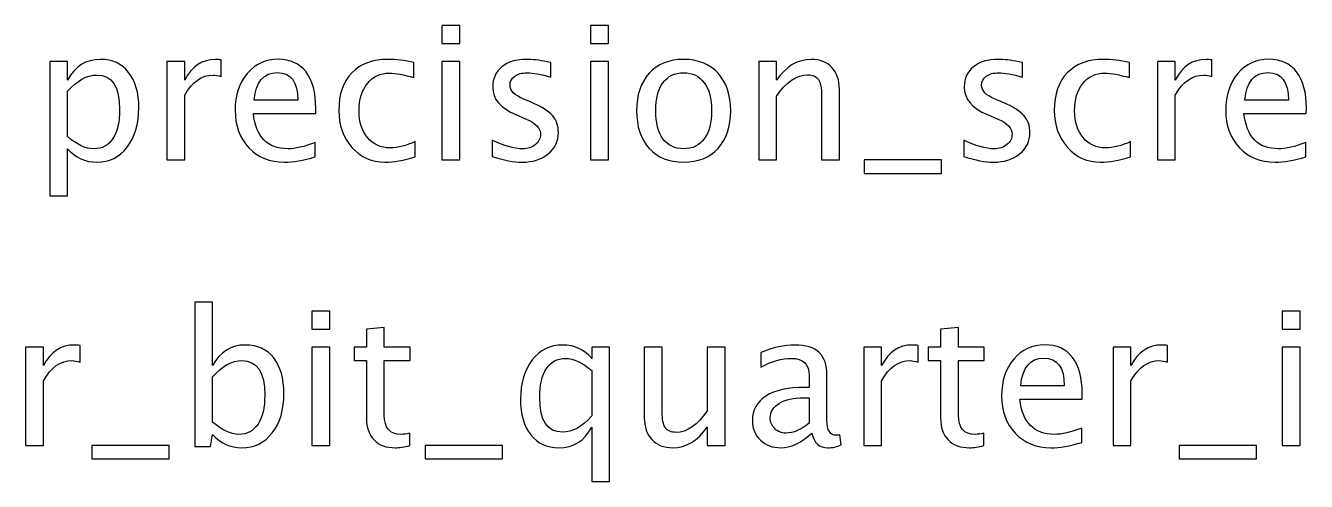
# Model space of a CAD drawing. Header units: centimetres. Extents: x -28.3 to 24.4, y -22.4 to 29.
# Drawn here: x -3.67 to 10.9, y 23.71 to 28.9 of the extents above; entities that cross this region are included whole.
import ezdxf

# ---------------------------------------------------------------- set-up
doc = ezdxf.new("R2010")
doc.units = ezdxf.units.CM
doc.header["$MEASUREMENT"] = 0
doc.layers.add('Layer 1', color=7, linetype='Continuous')

msp = doc.modelspace()

# ---------------------------------------------------------------- linework, layer by layer
at = {"layer": 'Layer 1'}
for points, knots in [([(1.06418, 28.69359), (1.06418, 28.69359), (1.06418, 28.89679), (1.06418, 28.89679), (1.06418, 28.89679), (1.06418, 28.89679), (1.26738, 28.89679), (1.26738, 28.89679), (1.26738, 28.89679), (1.26738, 28.89679), (1.26738, 28.69359), (1.26738, 28.69359), (1.26738, 28.69359), (1.26738, 28.69359), (1.06418, 28.69359), (1.06418, 28.69359)], [0, 0, 0, 0, 0.2, 0.2, 0.2, 0.2, 0.4, 0.4, 0.4, 0.4, 0.6, 0.6, 0.6, 0.6, 1, 1, 1, 1]), ([(2.75505, 28.69359), (2.75505, 28.69359), (2.75505, 28.89679), (2.75505, 28.89679), (2.75505, 28.89679), (2.75505, 28.89679), (2.95825, 28.89679), (2.95825, 28.89679), (2.95825, 28.89679), (2.95825, 28.89679), (2.95825, 28.69359), (2.95825, 28.69359), (2.95825, 28.69359), (2.95825, 28.69359), (2.75505, 28.69359), (2.75505, 28.69359)], [0, 0, 0, 0, 0.2, 0.2, 0.2, 0.2, 0.4, 0.4, 0.4, 0.4, 0.6, 0.6, 0.6, 0.6, 1, 1, 1, 1]), ([(-3.39741, 26.95792), (-3.39741, 26.95792), (-3.39741, 28.48828), (-3.39741, 28.48828), (-3.39741, 28.48828), (-3.39741, 28.48828), (-3.19421, 28.48828), (-3.19421, 28.48828), (-3.19421, 28.48828), (-3.19421, 28.48828), (-3.19421, 28.27626), (-3.19421, 28.27626), (-3.19421, 28.27626), (-3.11095, 28.43324), (-2.98572, 28.51156), (-2.81885, 28.51156), (-2.81885, 28.51156), (-2.68374, 28.51156), (-2.57755, 28.46252), (-2.49994, 28.3641), (-2.49994, 28.3641), (-2.42233, 28.26567), (-2.38352, 28.13126), (-2.38352, 27.96087), (-2.38352, 27.96087), (-2.38352, 27.77531), (-2.42762, 27.62538), (-2.51546, 27.51178), (-2.51546, 27.51178), (-2.60331, 27.39784), (-2.71902, 27.34104), (-2.86224, 27.34104), (-2.86224, 27.34104), (-2.99524, 27.34104), (-3.10601, 27.39184), (-3.19421, 27.49379), (-3.19421, 27.49379), (-3.19421, 27.49379), (-3.19421, 26.95792), (-3.19421, 26.95792), (-3.19421, 26.95792), (-3.19421, 26.95792), (-3.39741, 26.95792), (-3.39741, 26.95792)], [0, 0, 0, 0, 0.08333333, 0.08333333, 0.08333333, 0.08333333, 0.16666667, 0.16666667, 0.16666667, 0.16666667, 0.25, 0.25, 0.25, 0.25, 0.33333333, 0.33333333, 0.33333333, 0.33333333, 0.41666667, 0.41666667, 0.41666667, 0.41666667, 0.5, 0.5, 0.5, 0.5, 0.58333333, 0.58333333, 0.58333333, 0.58333333, 0.66666667, 0.66666667, 0.66666667, 0.66666667, 0.75, 0.75, 0.75, 0.75, 0.83333333, 0.83333333, 0.83333333, 0.83333333, 1, 1, 1, 1]), ([(-2.06532, 27.36644), (-2.06532, 27.36644), (-2.06532, 28.48828), (-2.06532, 28.48828), (-2.06532, 28.48828), (-2.06532, 28.48828), (-1.86212, 28.48828), (-1.86212, 28.48828), (-1.86212, 28.48828), (-1.86212, 28.48828), (-1.86212, 28.27626), (-1.86212, 28.27626), (-1.86212, 28.27626), (-1.78133, 28.43324), (-1.66421, 28.51156), (-1.5104, 28.51156), (-1.5104, 28.51156), (-1.48959, 28.51156), (-1.46771, 28.50979), (-1.44514, 28.50627), (-1.44514, 28.50627), (-1.44514, 28.50627), (-1.44514, 28.31612), (-1.44514, 28.31612), (-1.44514, 28.31612), (-1.48041, 28.32776), (-1.51146, 28.33376), (-1.53827, 28.33376), (-1.53827, 28.33376), (-1.66739, 28.33376), (-1.77534, 28.25756), (-1.86212, 28.10481), (-1.86212, 28.10481), (-1.86212, 28.10481), (-1.86212, 27.36644), (-1.86212, 27.36644), (-1.86212, 27.36644), (-1.86212, 27.36644), (-2.06532, 27.36644), (-2.06532, 27.36644)], [0, 0, 0, 0, 0.09090909, 0.09090909, 0.09090909, 0.09090909, 0.18181818, 0.18181818, 0.18181818, 0.18181818, 0.27272727, 0.27272727, 0.27272727, 0.27272727, 0.36363636, 0.36363636, 0.36363636, 0.36363636, 0.45454545, 0.45454545, 0.45454545, 0.45454545, 0.54545455, 0.54545455, 0.54545455, 0.54545455, 0.63636364, 0.63636364, 0.63636364, 0.63636364, 0.72727273, 0.72727273, 0.72727273, 0.72727273, 0.81818182, 0.81818182, 0.81818182, 0.81818182, 1, 1, 1, 1]), ([(-0.37587, 27.40242), (-0.51239, 27.3615), (-0.62916, 27.34104), (-0.72653, 27.34104), (-0.72653, 27.34104), (-0.89269, 27.34104), (-1.0278, 27.39607), (-1.13187, 27.50579), (-1.13187, 27.50579), (-1.23594, 27.6155), (-1.28815, 27.75767), (-1.28815, 27.93265), (-1.28815, 27.93265), (-1.28815, 28.10234), (-1.24229, 28.24168), (-1.15021, 28.35069), (-1.15021, 28.35069), (-1.05814, 28.45935), (-0.94031, 28.51368), (-0.79673, 28.51368), (-0.79673, 28.51368), (-0.66091, 28.51368), (-0.55578, 28.46534), (-0.4817, 28.36868), (-0.4817, 28.36868), (-0.40762, 28.27202), (-0.37057, 28.13514), (-0.37057, 27.9577), (-0.37057, 27.9577), (-0.37057, 27.9577), (-0.37163, 27.89561), (-0.37163, 27.89561), (-0.37163, 27.89561), (-0.37163, 27.89561), (-1.08072, 27.89561), (-1.08072, 27.89561), (-1.08072, 27.89561), (-1.05108, 27.6275), (-0.9202, 27.49344), (-0.68843, 27.49344), (-0.68843, 27.49344), (-0.60341, 27.49344), (-0.49934, 27.51743), (-0.37587, 27.56541), (-0.37587, 27.56541), (-0.37587, 27.56541), (-0.37587, 27.40242), (-0.37587, 27.40242)], [0, 0, 0, 0, 0.07692308, 0.07692308, 0.07692308, 0.07692308, 0.15384615, 0.15384615, 0.15384615, 0.15384615, 0.23076923, 0.23076923, 0.23076923, 0.23076923, 0.30769231, 0.30769231, 0.30769231, 0.30769231, 0.38461538, 0.38461538, 0.38461538, 0.38461538, 0.46153846, 0.46153846, 0.46153846, 0.46153846, 0.53846154, 0.53846154, 0.53846154, 0.53846154, 0.61538462, 0.61538462, 0.61538462, 0.61538462, 0.69230769, 0.69230769, 0.69230769, 0.69230769, 0.76923077, 0.76923077, 0.76923077, 0.76923077, 0.84615385, 0.84615385, 0.84615385, 0.84615385, 1, 1, 1, 1]), ([(0.75902, 27.40031), (0.62744, 27.3608), (0.51384, 27.34104), (0.41824, 27.34104), (0.41824, 27.34104), (0.26655, 27.34104), (0.14096, 27.39713), (0.04112, 27.50896), (0.04112, 27.50896), (-0.05872, 27.62115), (-0.10881, 27.76261), (-0.10881, 27.933), (-0.10881, 27.933), (-0.10881, 28.11504), (-0.05942, 28.25721), (0.03936, 28.35881), (0.03936, 28.35881), (0.13814, 28.46076), (0.27607, 28.51156), (0.45317, 28.51156), (0.45317, 28.51156), (0.5403, 28.51156), (0.63837, 28.49956), (0.74632, 28.47558), (0.74632, 28.47558), (0.74632, 28.47558), (0.74632, 28.30412), (0.74632, 28.30412), (0.74632, 28.30412), (0.63167, 28.33799), (0.53819, 28.35492), (0.46622, 28.35492), (0.46622, 28.35492), (0.3618, 28.35492), (0.27819, 28.31577), (0.21575, 28.2378), (0.21575, 28.2378), (0.1533, 28.15984), (0.12191, 28.05577), (0.12191, 27.92595), (0.12191, 27.92595), (0.12191, 27.8), (0.15436, 27.6984), (0.21892, 27.62044), (0.21892, 27.62044), (0.28348, 27.54283), (0.36779, 27.50402), (0.47257, 27.50402), (0.47257, 27.50402), (0.56535, 27.50402), (0.6606, 27.52801), (0.75902, 27.57599), (0.75902, 27.57599), (0.75902, 27.57599), (0.75902, 27.40031), (0.75902, 27.40031)], [0, 0, 0, 0, 0.06666667, 0.06666667, 0.06666667, 0.06666667, 0.13333333, 0.13333333, 0.13333333, 0.13333333, 0.2, 0.2, 0.2, 0.2, 0.26666667, 0.26666667, 0.26666667, 0.26666667, 0.33333333, 0.33333333, 0.33333333, 0.33333333, 0.4, 0.4, 0.4, 0.4, 0.46666667, 0.46666667, 0.46666667, 0.46666667, 0.53333333, 0.53333333, 0.53333333, 0.53333333, 0.6, 0.6, 0.6, 0.6, 0.66666667, 0.66666667, 0.66666667, 0.66666667, 0.73333333, 0.73333333, 0.73333333, 0.73333333, 0.8, 0.8, 0.8, 0.8, 0.86666667, 0.86666667, 0.86666667, 0.86666667, 1, 1, 1, 1]), ([(1.06418, 27.36644), (1.06418, 27.36644), (1.06418, 28.48828), (1.06418, 28.48828), (1.06418, 28.48828), (1.06418, 28.48828), (1.26738, 28.48828), (1.26738, 28.48828), (1.26738, 28.48828), (1.26738, 28.48828), (1.26738, 27.36644), (1.26738, 27.36644), (1.26738, 27.36644), (1.26738, 27.36644), (1.06418, 27.36644), (1.06418, 27.36644)], [0, 0, 0, 0, 0.2, 0.2, 0.2, 0.2, 0.4, 0.4, 0.4, 0.4, 0.6, 0.6, 0.6, 0.6, 1, 1, 1, 1]), ([(1.63568, 27.40666), (1.63568, 27.40666), (1.63568, 27.59292), (1.63568, 27.59292), (1.63568, 27.59292), (1.76868, 27.5266), (1.88404, 27.49344), (1.98246, 27.49344), (1.98246, 27.49344), (2.04103, 27.49344), (2.08971, 27.50932), (2.12816, 27.54107), (2.12816, 27.54107), (2.16661, 27.57246), (2.18602, 27.61197), (2.18602, 27.6596), (2.18602, 27.6596), (2.18602, 27.7291), (2.13204, 27.7866), (2.02409, 27.83211), (2.02409, 27.83211), (2.02409, 27.83211), (1.90521, 27.88255), (1.90521, 27.88255), (1.90521, 27.88255), (1.72988, 27.95523), (1.64203, 28.06035), (1.64203, 28.19688), (1.64203, 28.19688), (1.64203, 28.2946), (1.67661, 28.37151), (1.74575, 28.4276), (1.74575, 28.4276), (1.81489, 28.48369), (1.90979, 28.51156), (2.03009, 28.51156), (2.03009, 28.51156), (2.09253, 28.51156), (2.17014, 28.50309), (2.26222, 28.48581), (2.26222, 28.48581), (2.26222, 28.48581), (2.30455, 28.47769), (2.30455, 28.47769), (2.30455, 28.47769), (2.30455, 28.47769), (2.30455, 28.30836), (2.30455, 28.30836), (2.30455, 28.30836), (2.19131, 28.34222), (2.101, 28.35916), (2.03362, 28.35916), (2.03362, 28.35916), (1.97435, 28.35916), (1.92743, 28.34611), (1.8918, 28.32035), (1.8918, 28.32035), (1.85652, 28.2946), (1.83888, 28.26003), (1.83888, 28.21664), (1.83888, 28.21664), (1.83888, 28.15561), (1.88827, 28.10375), (1.9874, 28.06177), (1.9874, 28.06177), (1.9874, 28.06177), (2.08512, 28.02049), (2.08512, 28.02049), (2.08512, 28.02049), (2.1959, 27.97392), (2.27421, 27.92454), (2.32007, 27.87268), (2.32007, 27.87268), (2.36629, 27.82082), (2.38922, 27.75591), (2.38922, 27.6783), (2.38922, 27.6783), (2.38922, 27.57987), (2.35041, 27.49908), (2.27245, 27.43594), (2.27245, 27.43594), (2.19484, 27.37279), (2.09535, 27.34104), (1.97435, 27.34104), (1.97435, 27.34104), (1.88122, 27.34104), (1.76868, 27.36291), (1.63568, 27.40666)], [0, 0, 0, 0, 0.04347826, 0.04347826, 0.04347826, 0.04347826, 0.08695652, 0.08695652, 0.08695652, 0.08695652, 0.13043478, 0.13043478, 0.13043478, 0.13043478, 0.17391304, 0.17391304, 0.17391304, 0.17391304, 0.2173913, 0.2173913, 0.2173913, 0.2173913, 0.26086957, 0.26086957, 0.26086957, 0.26086957, 0.30434783, 0.30434783, 0.30434783, 0.30434783, 0.34782609, 0.34782609, 0.34782609, 0.34782609, 0.39130435, 0.39130435, 0.39130435, 0.39130435, 0.43478261, 0.43478261, 0.43478261, 0.43478261, 0.47826087, 0.47826087, 0.47826087, 0.47826087, 0.52173913, 0.52173913, 0.52173913, 0.52173913, 0.56521739, 0.56521739, 0.56521739, 0.56521739, 0.60869565, 0.60869565, 0.60869565, 0.60869565, 0.65217391, 0.65217391, 0.65217391, 0.65217391, 0.69565217, 0.69565217, 0.69565217, 0.69565217, 0.73913043, 0.73913043, 0.73913043, 0.73913043, 0.7826087, 0.7826087, 0.7826087, 0.7826087, 0.82608696, 0.82608696, 0.82608696, 0.82608696, 0.86956522, 0.86956522, 0.86956522, 0.86956522, 0.91304348, 0.91304348, 0.91304348, 0.91304348, 1, 1, 1, 1]), ([(2.75505, 27.36644), (2.75505, 27.36644), (2.75505, 28.48828), (2.75505, 28.48828), (2.75505, 28.48828), (2.75505, 28.48828), (2.95825, 28.48828), (2.95825, 28.48828), (2.95825, 28.48828), (2.95825, 28.48828), (2.95825, 27.36644), (2.95825, 27.36644), (2.95825, 27.36644), (2.95825, 27.36644), (2.75505, 27.36644), (2.75505, 27.36644)], [0, 0, 0, 0, 0.2, 0.2, 0.2, 0.2, 0.4, 0.4, 0.4, 0.4, 0.6, 0.6, 0.6, 0.6, 1, 1, 1, 1]), ([(3.81339, 27.34104), (3.64864, 27.34104), (3.51811, 27.3936), (3.42216, 27.49873), (3.42216, 27.49873), (3.32585, 27.60386), (3.27787, 27.74674), (3.27787, 27.927), (3.27787, 27.927), (3.27787, 28.10692), (3.32585, 28.24944), (3.42216, 28.35422), (3.42216, 28.35422), (3.51811, 28.45899), (3.64864, 28.51156), (3.81339, 28.51156), (3.81339, 28.51156), (3.97814, 28.51156), (4.10866, 28.45899), (4.20462, 28.35422), (4.20462, 28.35422), (4.30093, 28.24944), (4.34891, 28.10692), (4.34891, 27.927), (4.34891, 27.927), (4.34891, 27.74674), (4.30093, 27.60386), (4.20462, 27.49873), (4.20462, 27.49873), (4.10866, 27.3936), (3.97814, 27.34104), (3.81339, 27.34104)], [0, 0, 0, 0, 0.11111111, 0.11111111, 0.11111111, 0.11111111, 0.22222222, 0.22222222, 0.22222222, 0.22222222, 0.33333333, 0.33333333, 0.33333333, 0.33333333, 0.44444444, 0.44444444, 0.44444444, 0.44444444, 0.55555556, 0.55555556, 0.55555556, 0.55555556, 0.66666667, 0.66666667, 0.66666667, 0.66666667, 0.77777778, 0.77777778, 0.77777778, 0.77777778, 1, 1, 1, 1]), ([(4.66711, 27.36644), (4.66711, 27.36644), (4.66711, 28.48828), (4.66711, 28.48828), (4.66711, 28.48828), (4.66711, 28.48828), (4.87031, 28.48828), (4.87031, 28.48828), (4.87031, 28.48828), (4.87031, 28.48828), (4.87031, 28.27626), (4.87031, 28.27626), (4.87031, 28.27626), (4.97791, 28.43324), (5.10985, 28.51156), (5.26578, 28.51156), (5.26578, 28.51156), (5.36385, 28.51156), (5.44181, 28.48087), (5.49931, 28.41913), (5.49931, 28.41913), (5.55682, 28.35775), (5.58575, 28.27484), (5.58575, 28.17113), (5.58575, 28.17113), (5.58575, 28.17113), (5.58575, 27.36644), (5.58575, 27.36644), (5.58575, 27.36644), (5.58575, 27.36644), (5.38254, 27.36644), (5.38254, 27.36644), (5.38254, 27.36644), (5.38254, 27.36644), (5.38254, 28.10481), (5.38254, 28.10481), (5.38254, 28.10481), (5.38254, 28.18806), (5.3702, 28.24733), (5.34586, 28.28261), (5.34586, 28.28261), (5.32116, 28.31824), (5.28059, 28.33587), (5.22379, 28.33587), (5.22379, 28.33587), (5.09891, 28.33587), (4.98108, 28.25438), (4.87031, 28.0914), (4.87031, 28.0914), (4.87031, 28.0914), (4.87031, 27.36644), (4.87031, 27.36644), (4.87031, 27.36644), (4.87031, 27.36644), (4.66711, 27.36644), (4.66711, 27.36644)], [0, 0, 0, 0, 0.06666667, 0.06666667, 0.06666667, 0.06666667, 0.13333333, 0.13333333, 0.13333333, 0.13333333, 0.2, 0.2, 0.2, 0.2, 0.26666667, 0.26666667, 0.26666667, 0.26666667, 0.33333333, 0.33333333, 0.33333333, 0.33333333, 0.4, 0.4, 0.4, 0.4, 0.46666667, 0.46666667, 0.46666667, 0.46666667, 0.53333333, 0.53333333, 0.53333333, 0.53333333, 0.6, 0.6, 0.6, 0.6, 0.66666667, 0.66666667, 0.66666667, 0.66666667, 0.73333333, 0.73333333, 0.73333333, 0.73333333, 0.8, 0.8, 0.8, 0.8, 0.86666667, 0.86666667, 0.86666667, 0.86666667, 1, 1, 1, 1]), ([(6.99898, 27.40666), (6.99898, 27.40666), (6.99898, 27.59292), (6.99898, 27.59292), (6.99898, 27.59292), (7.13198, 27.5266), (7.24734, 27.49344), (7.34576, 27.49344), (7.34576, 27.49344), (7.40433, 27.49344), (7.45301, 27.50932), (7.49146, 27.54107), (7.49146, 27.54107), (7.52991, 27.57246), (7.54932, 27.61197), (7.54932, 27.6596), (7.54932, 27.6596), (7.54932, 27.7291), (7.49534, 27.7866), (7.38739, 27.83211), (7.38739, 27.83211), (7.38739, 27.83211), (7.26851, 27.88255), (7.26851, 27.88255), (7.26851, 27.88255), (7.09318, 27.95523), (7.00533, 28.06035), (7.00533, 28.19688), (7.00533, 28.19688), (7.00533, 28.2946), (7.03991, 28.37151), (7.10905, 28.4276), (7.10905, 28.4276), (7.17819, 28.48369), (7.27309, 28.51156), (7.39339, 28.51156), (7.39339, 28.51156), (7.45583, 28.51156), (7.53344, 28.50309), (7.62552, 28.48581), (7.62552, 28.48581), (7.62552, 28.48581), (7.66785, 28.47769), (7.66785, 28.47769), (7.66785, 28.47769), (7.66785, 28.47769), (7.66785, 28.30836), (7.66785, 28.30836), (7.66785, 28.30836), (7.55461, 28.34222), (7.4643, 28.35916), (7.39692, 28.35916), (7.39692, 28.35916), (7.33765, 28.35916), (7.29073, 28.34611), (7.2551, 28.32035), (7.2551, 28.32035), (7.21982, 28.2946), (7.20218, 28.26003), (7.20218, 28.21664), (7.20218, 28.21664), (7.20218, 28.15561), (7.25157, 28.10375), (7.3507, 28.06177), (7.3507, 28.06177), (7.3507, 28.06177), (7.44842, 28.02049), (7.44842, 28.02049), (7.44842, 28.02049), (7.5592, 27.97392), (7.63751, 27.92454), (7.68337, 27.87268), (7.68337, 27.87268), (7.72959, 27.82082), (7.75252, 27.75591), (7.75252, 27.6783), (7.75252, 27.6783), (7.75252, 27.57987), (7.71371, 27.49908), (7.63575, 27.43594), (7.63575, 27.43594), (7.55814, 27.37279), (7.45865, 27.34104), (7.33765, 27.34104), (7.33765, 27.34104), (7.24452, 27.34104), (7.13198, 27.36291), (6.99898, 27.40666)], [0, 0, 0, 0, 0.04347826, 0.04347826, 0.04347826, 0.04347826, 0.08695652, 0.08695652, 0.08695652, 0.08695652, 0.13043478, 0.13043478, 0.13043478, 0.13043478, 0.17391304, 0.17391304, 0.17391304, 0.17391304, 0.2173913, 0.2173913, 0.2173913, 0.2173913, 0.26086957, 0.26086957, 0.26086957, 0.26086957, 0.30434783, 0.30434783, 0.30434783, 0.30434783, 0.34782609, 0.34782609, 0.34782609, 0.34782609, 0.39130435, 0.39130435, 0.39130435, 0.39130435, 0.43478261, 0.43478261, 0.43478261, 0.43478261, 0.47826087, 0.47826087, 0.47826087, 0.47826087, 0.52173913, 0.52173913, 0.52173913, 0.52173913, 0.56521739, 0.56521739, 0.56521739, 0.56521739, 0.60869565, 0.60869565, 0.60869565, 0.60869565, 0.65217391, 0.65217391, 0.65217391, 0.65217391, 0.69565217, 0.69565217, 0.69565217, 0.69565217, 0.73913043, 0.73913043, 0.73913043, 0.73913043, 0.7826087, 0.7826087, 0.7826087, 0.7826087, 0.82608696, 0.82608696, 0.82608696, 0.82608696, 0.86956522, 0.86956522, 0.86956522, 0.86956522, 0.91304348, 0.91304348, 0.91304348, 0.91304348, 1, 1, 1, 1]), ([(8.89728, 27.40031), (8.7657, 27.3608), (8.6521, 27.34104), (8.5565, 27.34104), (8.5565, 27.34104), (8.40481, 27.34104), (8.27922, 27.39713), (8.17938, 27.50896), (8.17938, 27.50896), (8.07954, 27.62115), (8.02945, 27.76261), (8.02945, 27.933), (8.02945, 27.933), (8.02945, 28.11504), (8.07884, 28.25721), (8.17762, 28.35881), (8.17762, 28.35881), (8.2764, 28.46076), (8.41433, 28.51156), (8.59143, 28.51156), (8.59143, 28.51156), (8.67856, 28.51156), (8.77663, 28.49956), (8.88458, 28.47558), (8.88458, 28.47558), (8.88458, 28.47558), (8.88458, 28.30412), (8.88458, 28.30412), (8.88458, 28.30412), (8.76993, 28.33799), (8.67645, 28.35492), (8.60448, 28.35492), (8.60448, 28.35492), (8.50006, 28.35492), (8.41645, 28.31577), (8.35401, 28.2378), (8.35401, 28.2378), (8.29156, 28.15984), (8.26017, 28.05577), (8.26017, 27.92595), (8.26017, 27.92595), (8.26017, 27.8), (8.29262, 27.6984), (8.35718, 27.62044), (8.35718, 27.62044), (8.42174, 27.54283), (8.50605, 27.50402), (8.61083, 27.50402), (8.61083, 27.50402), (8.70361, 27.50402), (8.79886, 27.52801), (8.89728, 27.57599), (8.89728, 27.57599), (8.89728, 27.57599), (8.89728, 27.40031), (8.89728, 27.40031)], [0, 0, 0, 0, 0.06666667, 0.06666667, 0.06666667, 0.06666667, 0.13333333, 0.13333333, 0.13333333, 0.13333333, 0.2, 0.2, 0.2, 0.2, 0.26666667, 0.26666667, 0.26666667, 0.26666667, 0.33333333, 0.33333333, 0.33333333, 0.33333333, 0.4, 0.4, 0.4, 0.4, 0.46666667, 0.46666667, 0.46666667, 0.46666667, 0.53333333, 0.53333333, 0.53333333, 0.53333333, 0.6, 0.6, 0.6, 0.6, 0.66666667, 0.66666667, 0.66666667, 0.66666667, 0.73333333, 0.73333333, 0.73333333, 0.73333333, 0.8, 0.8, 0.8, 0.8, 0.86666667, 0.86666667, 0.86666667, 0.86666667, 1, 1, 1, 1]), ([(9.20244, 27.36644), (9.20244, 27.36644), (9.20244, 28.48828), (9.20244, 28.48828), (9.20244, 28.48828), (9.20244, 28.48828), (9.40564, 28.48828), (9.40564, 28.48828), (9.40564, 28.48828), (9.40564, 28.48828), (9.40564, 28.27626), (9.40564, 28.27626), (9.40564, 28.27626), (9.48643, 28.43324), (9.60355, 28.51156), (9.75736, 28.51156), (9.75736, 28.51156), (9.77817, 28.51156), (9.80005, 28.50979), (9.82262, 28.50627), (9.82262, 28.50627), (9.82262, 28.50627), (9.82262, 28.31612), (9.82262, 28.31612), (9.82262, 28.31612), (9.78735, 28.32776), (9.7563, 28.33376), (9.72949, 28.33376), (9.72949, 28.33376), (9.60037, 28.33376), (9.49242, 28.25756), (9.40564, 28.10481), (9.40564, 28.10481), (9.40564, 28.10481), (9.40564, 27.36644), (9.40564, 27.36644), (9.40564, 27.36644), (9.40564, 27.36644), (9.20244, 27.36644), (9.20244, 27.36644)], [0, 0, 0, 0, 0.09090909, 0.09090909, 0.09090909, 0.09090909, 0.18181818, 0.18181818, 0.18181818, 0.18181818, 0.27272727, 0.27272727, 0.27272727, 0.27272727, 0.36363636, 0.36363636, 0.36363636, 0.36363636, 0.45454545, 0.45454545, 0.45454545, 0.45454545, 0.54545455, 0.54545455, 0.54545455, 0.54545455, 0.63636364, 0.63636364, 0.63636364, 0.63636364, 0.72727273, 0.72727273, 0.72727273, 0.72727273, 0.81818182, 0.81818182, 0.81818182, 0.81818182, 1, 1, 1, 1]), ([(10.89189, 27.40242), (10.75537, 27.3615), (10.6386, 27.34104), (10.54123, 27.34104), (10.54123, 27.34104), (10.37507, 27.34104), (10.23996, 27.39607), (10.13589, 27.50579), (10.13589, 27.50579), (10.03182, 27.6155), (9.97961, 27.75767), (9.97961, 27.93265), (9.97961, 27.93265), (9.97961, 28.10234), (10.02547, 28.24168), (10.11755, 28.35069), (10.11755, 28.35069), (10.20962, 28.45935), (10.32745, 28.51368), (10.47103, 28.51368), (10.47103, 28.51368), (10.60685, 28.51368), (10.71198, 28.46534), (10.78606, 28.36868), (10.78606, 28.36868), (10.86014, 28.27202), (10.89719, 28.13514), (10.89719, 27.9577), (10.89719, 27.9577), (10.89719, 27.9577), (10.89613, 27.89561), (10.89613, 27.89561), (10.89613, 27.89561), (10.89613, 27.89561), (10.18704, 27.89561), (10.18704, 27.89561), (10.18704, 27.89561), (10.21668, 27.6275), (10.34756, 27.49344), (10.57933, 27.49344), (10.57933, 27.49344), (10.66435, 27.49344), (10.76842, 27.51743), (10.89189, 27.56541), (10.89189, 27.56541), (10.89189, 27.56541), (10.89189, 27.40242), (10.89189, 27.40242)], [0, 0, 0, 0, 0.07692308, 0.07692308, 0.07692308, 0.07692308, 0.15384615, 0.15384615, 0.15384615, 0.15384615, 0.23076923, 0.23076923, 0.23076923, 0.23076923, 0.30769231, 0.30769231, 0.30769231, 0.30769231, 0.38461538, 0.38461538, 0.38461538, 0.38461538, 0.46153846, 0.46153846, 0.46153846, 0.46153846, 0.53846154, 0.53846154, 0.53846154, 0.53846154, 0.61538462, 0.61538462, 0.61538462, 0.61538462, 0.69230769, 0.69230769, 0.69230769, 0.69230769, 0.76923077, 0.76923077, 0.76923077, 0.76923077, 0.84615385, 0.84615385, 0.84615385, 0.84615385, 1, 1, 1, 1]), ([(-3.19421, 27.63385), (-3.08943, 27.54036), (-2.9896, 27.49344), (-2.8947, 27.49344), (-2.8947, 27.49344), (-2.80121, 27.49344), (-2.72889, 27.5326), (-2.67809, 27.61056), (-2.67809, 27.61056), (-2.62694, 27.68853), (-2.60154, 27.79824), (-2.60154, 27.94006), (-2.60154, 27.94006), (-2.60154, 28.20252), (-2.68833, 28.33376), (-2.86189, 28.33376), (-2.86189, 28.33376), (-2.97549, 28.33376), (-3.08626, 28.27237), (-3.19421, 28.14926), (-3.19421, 28.14926), (-3.19421, 28.14926), (-3.19421, 27.63385), (-3.19421, 27.63385)], [0, 0, 0, 0, 0.14285714, 0.14285714, 0.14285714, 0.14285714, 0.28571429, 0.28571429, 0.28571429, 0.28571429, 0.42857143, 0.42857143, 0.42857143, 0.42857143, 0.57142857, 0.57142857, 0.57142857, 0.57142857, 0.71428571, 0.71428571, 0.71428571, 0.71428571, 1, 1, 1, 1]), ([(-1.07013, 28.04801), (-1.07013, 28.04801), (-0.57483, 28.04801), (-0.57483, 28.04801), (-0.57483, 28.04801), (-0.57483, 28.25685), (-0.6528, 28.36127), (-0.80837, 28.36127), (-0.80837, 28.36127), (-0.965, 28.36127), (-1.05214, 28.25685), (-1.07013, 28.04801)], [0, 0, 0, 0, 0.25, 0.25, 0.25, 0.25, 0.5, 0.5, 0.5, 0.5, 1, 1, 1, 1]), ([(3.81303, 27.49344), (3.91358, 27.49344), (3.99189, 27.53119), (4.04763, 27.60703), (4.04763, 27.60703), (4.10302, 27.68253), (4.13089, 27.78942), (4.13089, 27.927), (4.13089, 27.927), (4.13089, 28.06424), (4.10302, 28.17077), (4.04763, 28.24627), (4.04763, 28.24627), (3.99189, 28.32141), (3.91358, 28.35916), (3.81303, 28.35916), (3.81303, 28.35916), (3.71214, 28.35916), (3.63382, 28.32141), (3.57879, 28.24627), (3.57879, 28.24627), (3.5234, 28.17077), (3.49589, 28.06424), (3.49589, 27.927), (3.49589, 27.927), (3.49589, 27.78942), (3.5234, 27.68253), (3.57879, 27.60703), (3.57879, 27.60703), (3.63382, 27.53119), (3.71214, 27.49344), (3.81303, 27.49344)], [0, 0, 0, 0, 0.11111111, 0.11111111, 0.11111111, 0.11111111, 0.22222222, 0.22222222, 0.22222222, 0.22222222, 0.33333333, 0.33333333, 0.33333333, 0.33333333, 0.44444444, 0.44444444, 0.44444444, 0.44444444, 0.55555556, 0.55555556, 0.55555556, 0.55555556, 0.66666667, 0.66666667, 0.66666667, 0.66666667, 0.77777778, 0.77777778, 0.77777778, 0.77777778, 1, 1, 1, 1]), ([(10.19763, 28.04801), (10.19763, 28.04801), (10.69293, 28.04801), (10.69293, 28.04801), (10.69293, 28.04801), (10.69293, 28.25685), (10.61496, 28.36127), (10.45939, 28.36127), (10.45939, 28.36127), (10.30276, 28.36127), (10.21562, 28.25685), (10.19763, 28.04801)], [0, 0, 0, 0, 0.25, 0.25, 0.25, 0.25, 0.5, 0.5, 0.5, 0.5, 1, 1, 1, 1]), ([(5.86656, 27.21404), (5.86656, 27.21404), (5.86656, 27.36644), (5.86656, 27.36644), (5.86656, 27.36644), (5.86656, 27.36644), (6.74709, 27.36644), (6.74709, 27.36644), (6.74709, 27.36644), (6.74709, 27.36644), (6.74709, 27.21404), (6.74709, 27.21404), (6.74709, 27.21404), (6.74709, 27.21404), (5.86656, 27.21404), (5.86656, 27.21404)], [0, 0, 0, 0, 0.2, 0.2, 0.2, 0.2, 0.4, 0.4, 0.4, 0.4, 0.6, 0.6, 0.6, 0.6, 1, 1, 1, 1]), ([(-1.74693, 24.10113), (-1.74693, 24.10113), (-1.74693, 25.74578), (-1.74693, 25.74578), (-1.74693, 25.74578), (-1.74693, 25.74578), (-1.54373, 25.74578), (-1.54373, 25.74578), (-1.54373, 25.74578), (-1.54373, 25.74578), (-1.54373, 25.02365), (-1.54373, 25.02365), (-1.54373, 25.02365), (-1.46047, 25.18063), (-1.33524, 25.25895), (-1.16837, 25.25895), (-1.16837, 25.25895), (-1.03326, 25.25895), (-0.92707, 25.20991), (-0.84946, 25.11149), (-0.84946, 25.11149), (-0.77185, 25.01306), (-0.73304, 24.87865), (-0.73304, 24.70826), (-0.73304, 24.70826), (-0.73304, 24.5227), (-0.77714, 24.37277), (-0.86498, 24.25917), (-0.86498, 24.25917), (-0.95283, 24.14523), (-1.06854, 24.08843), (-1.21176, 24.08843), (-1.21176, 24.08843), (-1.34476, 24.08843), (-1.45553, 24.13923), (-1.54373, 24.24118), (-1.54373, 24.24118), (-1.54373, 24.24118), (-1.56842, 24.10113), (-1.56842, 24.10113), (-1.56842, 24.10113), (-1.56842, 24.10113), (-1.74693, 24.10113), (-1.74693, 24.10113)], [0, 0, 0, 0, 0.08333333, 0.08333333, 0.08333333, 0.08333333, 0.16666667, 0.16666667, 0.16666667, 0.16666667, 0.25, 0.25, 0.25, 0.25, 0.33333333, 0.33333333, 0.33333333, 0.33333333, 0.41666667, 0.41666667, 0.41666667, 0.41666667, 0.5, 0.5, 0.5, 0.5, 0.58333333, 0.58333333, 0.58333333, 0.58333333, 0.66666667, 0.66666667, 0.66666667, 0.66666667, 0.75, 0.75, 0.75, 0.75, 0.83333333, 0.83333333, 0.83333333, 0.83333333, 1, 1, 1, 1]), ([(-0.41484, 25.44098), (-0.41484, 25.44098), (-0.41484, 25.64418), (-0.41484, 25.64418), (-0.41484, 25.64418), (-0.41484, 25.64418), (-0.21164, 25.64418), (-0.21164, 25.64418), (-0.21164, 25.64418), (-0.21164, 25.64418), (-0.21164, 25.44098), (-0.21164, 25.44098), (-0.21164, 25.44098), (-0.21164, 25.44098), (-0.41484, 25.44098), (-0.41484, 25.44098)], [0, 0, 0, 0, 0.2, 0.2, 0.2, 0.2, 0.4, 0.4, 0.4, 0.4, 0.6, 0.6, 0.6, 0.6, 1, 1, 1, 1]), ([(10.62289, 25.44098), (10.62289, 25.44098), (10.62289, 25.64418), (10.62289, 25.64418), (10.62289, 25.64418), (10.62289, 25.64418), (10.82609, 25.64418), (10.82609, 25.64418), (10.82609, 25.64418), (10.82609, 25.64418), (10.82609, 25.44098), (10.82609, 25.44098), (10.82609, 25.44098), (10.82609, 25.44098), (10.62289, 25.44098), (10.62289, 25.44098)], [0, 0, 0, 0, 0.2, 0.2, 0.2, 0.2, 0.4, 0.4, 0.4, 0.4, 0.6, 0.6, 0.6, 0.6, 1, 1, 1, 1]), ([(0.69853, 24.11418), (0.63574, 24.0969), (0.58106, 24.08843), (0.53484, 24.08843), (0.53484, 24.08843), (0.43113, 24.08843), (0.35034, 24.11806), (0.29248, 24.17733), (0.29248, 24.17733), (0.23427, 24.2366), (0.20535, 24.31879), (0.20535, 24.42427), (0.20535, 24.42427), (0.20535, 24.42427), (0.20535, 25.08326), (0.20535, 25.08326), (0.20535, 25.08326), (0.20535, 25.08326), (0.06494, 25.08326), (0.06494, 25.08326), (0.06494, 25.08326), (0.06494, 25.08326), (0.06494, 25.23567), (0.06494, 25.23567), (0.06494, 25.23567), (0.06494, 25.23567), (0.20535, 25.23567), (0.20535, 25.23567), (0.20535, 25.23567), (0.20535, 25.23567), (0.20535, 25.43851), (0.20535, 25.43851), (0.20535, 25.43851), (0.20535, 25.43851), (0.40855, 25.45792), (0.40855, 25.45792), (0.40855, 25.45792), (0.40855, 25.45792), (0.40855, 25.23567), (0.40855, 25.23567), (0.40855, 25.23567), (0.40855, 25.23567), (0.70276, 25.23567), (0.70276, 25.23567), (0.70276, 25.23567), (0.70276, 25.23567), (0.70276, 25.08326), (0.70276, 25.08326), (0.70276, 25.08326), (0.70276, 25.08326), (0.40855, 25.08326), (0.40855, 25.08326), (0.40855, 25.08326), (0.40855, 25.08326), (0.40855, 24.46096), (0.40855, 24.46096), (0.40855, 24.46096), (0.40855, 24.31421), (0.4724, 24.24083), (0.59975, 24.24083), (0.59975, 24.24083), (0.62692, 24.24083), (0.65973, 24.24542), (0.69853, 24.25424), (0.69853, 24.25424), (0.69853, 24.25424), (0.69853, 24.11418), (0.69853, 24.11418)], [0, 0, 0, 0, 0.05555556, 0.05555556, 0.05555556, 0.05555556, 0.11111111, 0.11111111, 0.11111111, 0.11111111, 0.16666667, 0.16666667, 0.16666667, 0.16666667, 0.22222222, 0.22222222, 0.22222222, 0.22222222, 0.27777778, 0.27777778, 0.27777778, 0.27777778, 0.33333333, 0.33333333, 0.33333333, 0.33333333, 0.38888889, 0.38888889, 0.38888889, 0.38888889, 0.44444444, 0.44444444, 0.44444444, 0.44444444, 0.5, 0.5, 0.5, 0.5, 0.55555556, 0.55555556, 0.55555556, 0.55555556, 0.61111111, 0.61111111, 0.61111111, 0.61111111, 0.66666667, 0.66666667, 0.66666667, 0.66666667, 0.72222222, 0.72222222, 0.72222222, 0.72222222, 0.77777778, 0.77777778, 0.77777778, 0.77777778, 0.83333333, 0.83333333, 0.83333333, 0.83333333, 0.88888889, 0.88888889, 0.88888889, 0.88888889, 1, 1, 1, 1]), ([(7.22916, 24.11418), (7.16637, 24.0969), (7.11169, 24.08843), (7.06547, 24.08843), (7.06547, 24.08843), (6.96176, 24.08843), (6.88097, 24.11806), (6.82311, 24.17733), (6.82311, 24.17733), (6.7649, 24.2366), (6.73598, 24.31879), (6.73598, 24.42427), (6.73598, 24.42427), (6.73598, 24.42427), (6.73598, 25.08326), (6.73598, 25.08326), (6.73598, 25.08326), (6.73598, 25.08326), (6.59557, 25.08326), (6.59557, 25.08326), (6.59557, 25.08326), (6.59557, 25.08326), (6.59557, 25.23567), (6.59557, 25.23567), (6.59557, 25.23567), (6.59557, 25.23567), (6.73598, 25.23567), (6.73598, 25.23567), (6.73598, 25.23567), (6.73598, 25.23567), (6.73598, 25.43851), (6.73598, 25.43851), (6.73598, 25.43851), (6.73598, 25.43851), (6.93918, 25.45792), (6.93918, 25.45792), (6.93918, 25.45792), (6.93918, 25.45792), (6.93918, 25.23567), (6.93918, 25.23567), (6.93918, 25.23567), (6.93918, 25.23567), (7.23339, 25.23567), (7.23339, 25.23567), (7.23339, 25.23567), (7.23339, 25.23567), (7.23339, 25.08326), (7.23339, 25.08326), (7.23339, 25.08326), (7.23339, 25.08326), (6.93918, 25.08326), (6.93918, 25.08326), (6.93918, 25.08326), (6.93918, 25.08326), (6.93918, 24.46096), (6.93918, 24.46096), (6.93918, 24.46096), (6.93918, 24.31421), (7.00303, 24.24083), (7.13038, 24.24083), (7.13038, 24.24083), (7.15755, 24.24083), (7.19036, 24.24542), (7.22916, 24.25424), (7.22916, 24.25424), (7.22916, 24.25424), (7.22916, 24.11418), (7.22916, 24.11418)], [0, 0, 0, 0, 0.05555556, 0.05555556, 0.05555556, 0.05555556, 0.11111111, 0.11111111, 0.11111111, 0.11111111, 0.16666667, 0.16666667, 0.16666667, 0.16666667, 0.22222222, 0.22222222, 0.22222222, 0.22222222, 0.27777778, 0.27777778, 0.27777778, 0.27777778, 0.33333333, 0.33333333, 0.33333333, 0.33333333, 0.38888889, 0.38888889, 0.38888889, 0.38888889, 0.44444444, 0.44444444, 0.44444444, 0.44444444, 0.5, 0.5, 0.5, 0.5, 0.55555556, 0.55555556, 0.55555556, 0.55555556, 0.61111111, 0.61111111, 0.61111111, 0.61111111, 0.66666667, 0.66666667, 0.66666667, 0.66666667, 0.72222222, 0.72222222, 0.72222222, 0.72222222, 0.77777778, 0.77777778, 0.77777778, 0.77777778, 0.83333333, 0.83333333, 0.83333333, 0.83333333, 0.88888889, 0.88888889, 0.88888889, 0.88888889, 1, 1, 1, 1]), ([(-3.67134, 24.11383), (-3.67134, 24.11383), (-3.67134, 25.23567), (-3.67134, 25.23567), (-3.67134, 25.23567), (-3.67134, 25.23567), (-3.46814, 25.23567), (-3.46814, 25.23567), (-3.46814, 25.23567), (-3.46814, 25.23567), (-3.46814, 25.02365), (-3.46814, 25.02365), (-3.46814, 25.02365), (-3.38735, 25.18063), (-3.27023, 25.25895), (-3.11642, 25.25895), (-3.11642, 25.25895), (-3.09561, 25.25895), (-3.07373, 25.25718), (-3.05116, 25.25366), (-3.05116, 25.25366), (-3.05116, 25.25366), (-3.05116, 25.06351), (-3.05116, 25.06351), (-3.05116, 25.06351), (-3.08643, 25.07515), (-3.11748, 25.08115), (-3.14429, 25.08115), (-3.14429, 25.08115), (-3.27341, 25.08115), (-3.38136, 25.00495), (-3.46814, 24.8522), (-3.46814, 24.8522), (-3.46814, 24.8522), (-3.46814, 24.11383), (-3.46814, 24.11383), (-3.46814, 24.11383), (-3.46814, 24.11383), (-3.67134, 24.11383), (-3.67134, 24.11383)], [0, 0, 0, 0, 0.09090909, 0.09090909, 0.09090909, 0.09090909, 0.18181818, 0.18181818, 0.18181818, 0.18181818, 0.27272727, 0.27272727, 0.27272727, 0.27272727, 0.36363636, 0.36363636, 0.36363636, 0.36363636, 0.45454545, 0.45454545, 0.45454545, 0.45454545, 0.54545455, 0.54545455, 0.54545455, 0.54545455, 0.63636364, 0.63636364, 0.63636364, 0.63636364, 0.72727273, 0.72727273, 0.72727273, 0.72727273, 0.81818182, 0.81818182, 0.81818182, 0.81818182, 1, 1, 1, 1]), ([(-0.41484, 24.11383), (-0.41484, 24.11383), (-0.41484, 25.23567), (-0.41484, 25.23567), (-0.41484, 25.23567), (-0.41484, 25.23567), (-0.21164, 25.23567), (-0.21164, 25.23567), (-0.21164, 25.23567), (-0.21164, 25.23567), (-0.21164, 24.11383), (-0.21164, 24.11383), (-0.21164, 24.11383), (-0.21164, 24.11383), (-0.41484, 24.11383), (-0.41484, 24.11383)], [0, 0, 0, 0, 0.2, 0.2, 0.2, 0.2, 0.4, 0.4, 0.4, 0.4, 0.6, 0.6, 0.6, 0.6, 1, 1, 1, 1]), ([(2.76863, 23.70531), (2.76863, 23.70531), (2.76863, 24.32444), (2.76863, 24.32444), (2.76863, 24.32444), (2.68573, 24.1671), (2.56085, 24.08843), (2.39398, 24.08843), (2.39398, 24.08843), (2.25852, 24.08843), (2.15198, 24.13747), (2.07437, 24.23589), (2.07437, 24.23589), (1.99676, 24.33432), (1.95795, 24.46873), (1.95795, 24.63912), (1.95795, 24.63912), (1.95795, 24.82538), (2.00205, 24.97531), (2.08989, 25.08891), (2.08989, 25.08891), (2.17808, 25.20215), (2.2938, 25.25895), (2.43738, 25.25895), (2.43738, 25.25895), (2.57037, 25.25895), (2.68115, 25.20815), (2.76863, 25.1062), (2.76863, 25.1062), (2.76863, 25.1062), (2.76863, 25.23567), (2.76863, 25.23567), (2.76863, 25.23567), (2.76863, 25.23567), (2.97184, 25.23567), (2.97184, 25.23567), (2.97184, 25.23567), (2.97184, 25.23567), (2.97184, 23.70531), (2.97184, 23.70531), (2.97184, 23.70531), (2.97184, 23.70531), (2.76863, 23.70531), (2.76863, 23.70531)], [0, 0, 0, 0, 0.08333333, 0.08333333, 0.08333333, 0.08333333, 0.16666667, 0.16666667, 0.16666667, 0.16666667, 0.25, 0.25, 0.25, 0.25, 0.33333333, 0.33333333, 0.33333333, 0.33333333, 0.41666667, 0.41666667, 0.41666667, 0.41666667, 0.5, 0.5, 0.5, 0.5, 0.58333333, 0.58333333, 0.58333333, 0.58333333, 0.66666667, 0.66666667, 0.66666667, 0.66666667, 0.75, 0.75, 0.75, 0.75, 0.83333333, 0.83333333, 0.83333333, 0.83333333, 1, 1, 1, 1]), ([(4.08167, 24.11383), (4.08167, 24.11383), (4.08167, 24.32479), (4.08167, 24.32479), (4.08167, 24.32479), (3.97337, 24.1671), (3.84179, 24.08843), (3.68727, 24.08843), (3.68727, 24.08843), (3.5892, 24.08843), (3.51123, 24.11912), (3.45338, 24.18086), (3.45338, 24.18086), (3.39517, 24.24259), (3.36624, 24.3255), (3.36624, 24.43027), (3.36624, 24.43027), (3.36624, 24.43027), (3.36624, 25.23567), (3.36624, 25.23567), (3.36624, 25.23567), (3.36624, 25.23567), (3.56944, 25.23567), (3.56944, 25.23567), (3.56944, 25.23567), (3.56944, 25.23567), (3.56944, 24.49659), (3.56944, 24.49659), (3.56944, 24.49659), (3.56944, 24.41228), (3.58179, 24.35266), (3.60613, 24.31738), (3.60613, 24.31738), (3.63082, 24.28175), (3.67175, 24.26411), (3.72925, 24.26411), (3.72925, 24.26411), (3.85343, 24.26411), (3.97126, 24.34561), (4.08167, 24.50894), (4.08167, 24.50894), (4.08167, 24.50894), (4.08167, 25.23567), (4.08167, 25.23567), (4.08167, 25.23567), (4.08167, 25.23567), (4.28488, 25.23567), (4.28488, 25.23567), (4.28488, 25.23567), (4.28488, 25.23567), (4.28488, 24.11383), (4.28488, 24.11383), (4.28488, 24.11383), (4.28488, 24.11383), (4.08167, 24.11383), (4.08167, 24.11383)], [0, 0, 0, 0, 0.06666667, 0.06666667, 0.06666667, 0.06666667, 0.13333333, 0.13333333, 0.13333333, 0.13333333, 0.2, 0.2, 0.2, 0.2, 0.26666667, 0.26666667, 0.26666667, 0.26666667, 0.33333333, 0.33333333, 0.33333333, 0.33333333, 0.4, 0.4, 0.4, 0.4, 0.46666667, 0.46666667, 0.46666667, 0.46666667, 0.53333333, 0.53333333, 0.53333333, 0.53333333, 0.6, 0.6, 0.6, 0.6, 0.66666667, 0.66666667, 0.66666667, 0.66666667, 0.73333333, 0.73333333, 0.73333333, 0.73333333, 0.8, 0.8, 0.8, 0.8, 0.86666667, 0.86666667, 0.86666667, 0.86666667, 1, 1, 1, 1]), ([(5.27089, 24.25671), (5.14883, 24.14452), (5.03136, 24.08843), (4.91847, 24.08843), (4.91847, 24.08843), (4.82569, 24.08843), (4.74843, 24.11736), (4.6874, 24.17557), (4.6874, 24.17557), (4.62602, 24.23377), (4.59532, 24.30715), (4.59532, 24.3957), (4.59532, 24.3957), (4.59532, 24.51811), (4.64683, 24.61231), (4.74984, 24.67792), (4.74984, 24.67792), (4.85285, 24.74354), (5.00067, 24.77635), (5.19328, 24.77635), (5.19328, 24.77635), (5.19328, 24.77635), (5.24091, 24.77635), (5.24091, 24.77635), (5.24091, 24.77635), (5.24091, 24.77635), (5.24091, 24.91146), (5.24091, 24.91146), (5.24091, 24.91146), (5.24091, 25.04164), (5.17317, 25.10655), (5.03735, 25.10655), (5.03735, 25.10655), (4.93223, 25.10655), (4.81722, 25.07339), (4.69269, 25.00706), (4.69269, 25.00706), (4.69269, 25.00706), (4.69269, 25.17428), (4.69269, 25.17428), (4.69269, 25.17428), (4.82957, 25.23073), (4.95869, 25.25895), (5.07969, 25.25895), (5.07969, 25.25895), (5.20422, 25.25895), (5.29629, 25.23073), (5.35521, 25.17393), (5.35521, 25.17393), (5.41447, 25.11713), (5.44411, 25.02964), (5.44411, 24.91146), (5.44411, 24.91146), (5.44411, 24.91146), (5.44411, 24.40452), (5.44411, 24.40452), (5.44411, 24.40452), (5.44411, 24.28846), (5.47974, 24.23025), (5.55135, 24.23025), (5.55135, 24.23025), (5.56017, 24.23025), (5.57323, 24.23166), (5.59051, 24.23448), (5.59051, 24.23448), (5.59051, 24.23448), (5.60498, 24.12159), (5.60498, 24.12159), (5.60498, 24.12159), (5.55876, 24.09937), (5.50796, 24.08843), (5.45222, 24.08843), (5.45222, 24.08843), (5.35732, 24.08843), (5.297, 24.14452), (5.27089, 24.25671)], [0, 0, 0, 0, 0.05, 0.05, 0.05, 0.05, 0.1, 0.1, 0.1, 0.1, 0.15, 0.15, 0.15, 0.15, 0.2, 0.2, 0.2, 0.2, 0.25, 0.25, 0.25, 0.25, 0.3, 0.3, 0.3, 0.3, 0.35, 0.35, 0.35, 0.35, 0.4, 0.4, 0.4, 0.4, 0.45, 0.45, 0.45, 0.45, 0.5, 0.5, 0.5, 0.5, 0.55, 0.55, 0.55, 0.55, 0.6, 0.6, 0.6, 0.6, 0.65, 0.65, 0.65, 0.65, 0.7, 0.7, 0.7, 0.7, 0.75, 0.75, 0.75, 0.75, 0.8, 0.8, 0.8, 0.8, 0.85, 0.85, 0.85, 0.85, 0.9, 0.9, 0.9, 0.9, 1, 1, 1, 1]), ([(5.86144, 24.11383), (5.86144, 24.11383), (5.86144, 25.23567), (5.86144, 25.23567), (5.86144, 25.23567), (5.86144, 25.23567), (6.06464, 25.23567), (6.06464, 25.23567), (6.06464, 25.23567), (6.06464, 25.23567), (6.06464, 25.02365), (6.06464, 25.02365), (6.06464, 25.02365), (6.14543, 25.18063), (6.26255, 25.25895), (6.41636, 25.25895), (6.41636, 25.25895), (6.43717, 25.25895), (6.45905, 25.25718), (6.48162, 25.25366), (6.48162, 25.25366), (6.48162, 25.25366), (6.48162, 25.06351), (6.48162, 25.06351), (6.48162, 25.06351), (6.44635, 25.07515), (6.4153, 25.08115), (6.38849, 25.08115), (6.38849, 25.08115), (6.25937, 25.08115), (6.15142, 25.00495), (6.06464, 24.8522), (6.06464, 24.8522), (6.06464, 24.8522), (6.06464, 24.11383), (6.06464, 24.11383), (6.06464, 24.11383), (6.06464, 24.11383), (5.86144, 24.11383), (5.86144, 24.11383)], [0, 0, 0, 0, 0.09090909, 0.09090909, 0.09090909, 0.09090909, 0.18181818, 0.18181818, 0.18181818, 0.18181818, 0.27272727, 0.27272727, 0.27272727, 0.27272727, 0.36363636, 0.36363636, 0.36363636, 0.36363636, 0.45454545, 0.45454545, 0.45454545, 0.45454545, 0.54545455, 0.54545455, 0.54545455, 0.54545455, 0.63636364, 0.63636364, 0.63636364, 0.63636364, 0.72727273, 0.72727273, 0.72727273, 0.72727273, 0.81818182, 0.81818182, 0.81818182, 0.81818182, 1, 1, 1, 1]), ([(8.34252, 24.14981), (8.206, 24.10889), (8.08923, 24.08843), (7.99186, 24.08843), (7.99186, 24.08843), (7.8257, 24.08843), (7.69059, 24.14346), (7.58652, 24.25318), (7.58652, 24.25318), (7.48245, 24.36289), (7.43024, 24.50506), (7.43024, 24.68004), (7.43024, 24.68004), (7.43024, 24.84973), (7.4761, 24.98907), (7.56818, 25.09808), (7.56818, 25.09808), (7.66025, 25.20674), (7.77808, 25.26107), (7.92166, 25.26107), (7.92166, 25.26107), (8.05748, 25.26107), (8.16261, 25.21273), (8.23669, 25.11607), (8.23669, 25.11607), (8.31077, 25.01941), (8.34782, 24.88253), (8.34782, 24.70509), (8.34782, 24.70509), (8.34782, 24.70509), (8.34676, 24.643), (8.34676, 24.643), (8.34676, 24.643), (8.34676, 24.643), (7.63767, 24.643), (7.63767, 24.643), (7.63767, 24.643), (7.66731, 24.37489), (7.79819, 24.24083), (8.02996, 24.24083), (8.02996, 24.24083), (8.11498, 24.24083), (8.21905, 24.26482), (8.34252, 24.3128), (8.34252, 24.3128), (8.34252, 24.3128), (8.34252, 24.14981), (8.34252, 24.14981)], [0, 0, 0, 0, 0.07692308, 0.07692308, 0.07692308, 0.07692308, 0.15384615, 0.15384615, 0.15384615, 0.15384615, 0.23076923, 0.23076923, 0.23076923, 0.23076923, 0.30769231, 0.30769231, 0.30769231, 0.30769231, 0.38461538, 0.38461538, 0.38461538, 0.38461538, 0.46153846, 0.46153846, 0.46153846, 0.46153846, 0.53846154, 0.53846154, 0.53846154, 0.53846154, 0.61538462, 0.61538462, 0.61538462, 0.61538462, 0.69230769, 0.69230769, 0.69230769, 0.69230769, 0.76923077, 0.76923077, 0.76923077, 0.76923077, 0.84615385, 0.84615385, 0.84615385, 0.84615385, 1, 1, 1, 1]), ([(8.69848, 24.11383), (8.69848, 24.11383), (8.69848, 25.23567), (8.69848, 25.23567), (8.69848, 25.23567), (8.69848, 25.23567), (8.90168, 25.23567), (8.90168, 25.23567), (8.90168, 25.23567), (8.90168, 25.23567), (8.90168, 25.02365), (8.90168, 25.02365), (8.90168, 25.02365), (8.98247, 25.18063), (9.09959, 25.25895), (9.2534, 25.25895), (9.2534, 25.25895), (9.27421, 25.25895), (9.29609, 25.25718), (9.31866, 25.25366), (9.31866, 25.25366), (9.31866, 25.25366), (9.31866, 25.06351), (9.31866, 25.06351), (9.31866, 25.06351), (9.28339, 25.07515), (9.25234, 25.08115), (9.22553, 25.08115), (9.22553, 25.08115), (9.09641, 25.08115), (8.98846, 25.00495), (8.90168, 24.8522), (8.90168, 24.8522), (8.90168, 24.8522), (8.90168, 24.11383), (8.90168, 24.11383), (8.90168, 24.11383), (8.90168, 24.11383), (8.69848, 24.11383), (8.69848, 24.11383)], [0, 0, 0, 0, 0.09090909, 0.09090909, 0.09090909, 0.09090909, 0.18181818, 0.18181818, 0.18181818, 0.18181818, 0.27272727, 0.27272727, 0.27272727, 0.27272727, 0.36363636, 0.36363636, 0.36363636, 0.36363636, 0.45454545, 0.45454545, 0.45454545, 0.45454545, 0.54545455, 0.54545455, 0.54545455, 0.54545455, 0.63636364, 0.63636364, 0.63636364, 0.63636364, 0.72727273, 0.72727273, 0.72727273, 0.72727273, 0.81818182, 0.81818182, 0.81818182, 0.81818182, 1, 1, 1, 1]), ([(10.62289, 24.11383), (10.62289, 24.11383), (10.62289, 25.23567), (10.62289, 25.23567), (10.62289, 25.23567), (10.62289, 25.23567), (10.82609, 25.23567), (10.82609, 25.23567), (10.82609, 25.23567), (10.82609, 25.23567), (10.82609, 24.11383), (10.82609, 24.11383), (10.82609, 24.11383), (10.82609, 24.11383), (10.62289, 24.11383), (10.62289, 24.11383)], [0, 0, 0, 0, 0.2, 0.2, 0.2, 0.2, 0.4, 0.4, 0.4, 0.4, 0.6, 0.6, 0.6, 0.6, 1, 1, 1, 1]), ([(-1.54373, 24.38124), (-1.43895, 24.28775), (-1.33912, 24.24083), (-1.24422, 24.24083), (-1.24422, 24.24083), (-1.15073, 24.24083), (-1.07841, 24.27999), (-1.02761, 24.35795), (-1.02761, 24.35795), (-0.97646, 24.43592), (-0.95106, 24.54563), (-0.95106, 24.68745), (-0.95106, 24.68745), (-0.95106, 24.94991), (-1.03785, 25.08115), (-1.21141, 25.08115), (-1.21141, 25.08115), (-1.32501, 25.08115), (-1.43578, 25.01976), (-1.54373, 24.89665), (-1.54373, 24.89665), (-1.54373, 24.89665), (-1.54373, 24.38124), (-1.54373, 24.38124)], [0, 0, 0, 0, 0.14285714, 0.14285714, 0.14285714, 0.14285714, 0.28571429, 0.28571429, 0.28571429, 0.28571429, 0.42857143, 0.42857143, 0.42857143, 0.42857143, 0.57142857, 0.57142857, 0.57142857, 0.57142857, 0.71428571, 0.71428571, 0.71428571, 0.71428571, 1, 1, 1, 1]), ([(2.76863, 24.9672), (2.66315, 25.05998), (2.56332, 25.10655), (2.46877, 25.10655), (2.46877, 25.10655), (2.37564, 25.10655), (2.30367, 25.06774), (2.25252, 24.98978), (2.25252, 24.98978), (2.20137, 24.91217), (2.17597, 24.8021), (2.17597, 24.65958), (2.17597, 24.65958), (2.17597, 24.39746), (2.26275, 24.26623), (2.43667, 24.26623), (2.43667, 24.26623), (2.54956, 24.26623), (2.66033, 24.32797), (2.76863, 24.45109), (2.76863, 24.45109), (2.76863, 24.45109), (2.76863, 24.9672), (2.76863, 24.9672)], [0, 0, 0, 0, 0.14285714, 0.14285714, 0.14285714, 0.14285714, 0.28571429, 0.28571429, 0.28571429, 0.28571429, 0.42857143, 0.42857143, 0.42857143, 0.42857143, 0.57142857, 0.57142857, 0.57142857, 0.57142857, 0.71428571, 0.71428571, 0.71428571, 0.71428571, 1, 1, 1, 1]), ([(7.64826, 24.7954), (7.64826, 24.7954), (8.14356, 24.7954), (8.14356, 24.7954), (8.14356, 24.7954), (8.14356, 25.00424), (8.06559, 25.10866), (7.91002, 25.10866), (7.91002, 25.10866), (7.75339, 25.10866), (7.66625, 25.00424), (7.64826, 24.7954)], [0, 0, 0, 0, 0.25, 0.25, 0.25, 0.25, 0.5, 0.5, 0.5, 0.5, 1, 1, 1, 1]), ([(5.24091, 24.36748), (5.24091, 24.36748), (5.24091, 24.6557), (5.24091, 24.6557), (5.24091, 24.6557), (5.24091, 24.6557), (5.17564, 24.65781), (5.17564, 24.65781), (5.17564, 24.65781), (5.06275, 24.65781), (4.97174, 24.637), (4.90224, 24.59537), (4.90224, 24.59537), (4.8331, 24.55339), (4.79852, 24.49801), (4.79852, 24.42886), (4.79852, 24.42886), (4.79852, 24.38053), (4.81581, 24.33961), (4.85003, 24.30609), (4.85003, 24.30609), (4.8846, 24.27258), (4.92658, 24.25565), (4.97632, 24.25565), (4.97632, 24.25565), (5.06099, 24.25565), (5.14919, 24.29304), (5.24091, 24.36748)], [0, 0, 0, 0, 0.125, 0.125, 0.125, 0.125, 0.25, 0.25, 0.25, 0.25, 0.375, 0.375, 0.375, 0.375, 0.5, 0.5, 0.5, 0.5, 0.625, 0.625, 0.625, 0.625, 0.75, 0.75, 0.75, 0.75, 1, 1, 1, 1]), ([(-2.91957, 23.96143), (-2.91957, 23.96143), (-2.91957, 24.11383), (-2.91957, 24.11383), (-2.91957, 24.11383), (-2.91957, 24.11383), (-2.03904, 24.11383), (-2.03904, 24.11383), (-2.03904, 24.11383), (-2.03904, 24.11383), (-2.03904, 23.96143), (-2.03904, 23.96143), (-2.03904, 23.96143), (-2.03904, 23.96143), (-2.91957, 23.96143), (-2.91957, 23.96143)], [0, 0, 0, 0, 0.2, 0.2, 0.2, 0.2, 0.4, 0.4, 0.4, 0.4, 0.6, 0.6, 0.6, 0.6, 1, 1, 1, 1]), ([(0.87421, 23.96143), (0.87421, 23.96143), (0.87421, 24.11383), (0.87421, 24.11383), (0.87421, 24.11383), (0.87421, 24.11383), (1.75474, 24.11383), (1.75474, 24.11383), (1.75474, 24.11383), (1.75474, 24.11383), (1.75474, 23.96143), (1.75474, 23.96143), (1.75474, 23.96143), (1.75474, 23.96143), (0.87421, 23.96143), (0.87421, 23.96143)], [0, 0, 0, 0, 0.2, 0.2, 0.2, 0.2, 0.4, 0.4, 0.4, 0.4, 0.6, 0.6, 0.6, 0.6, 1, 1, 1, 1]), ([(9.45025, 23.96143), (9.45025, 23.96143), (9.45025, 24.11383), (9.45025, 24.11383), (9.45025, 24.11383), (9.45025, 24.11383), (10.33078, 24.11383), (10.33078, 24.11383), (10.33078, 24.11383), (10.33078, 24.11383), (10.33078, 23.96143), (10.33078, 23.96143), (10.33078, 23.96143), (10.33078, 23.96143), (9.45025, 23.96143), (9.45025, 23.96143)], [0, 0, 0, 0, 0.2, 0.2, 0.2, 0.2, 0.4, 0.4, 0.4, 0.4, 0.6, 0.6, 0.6, 0.6, 1, 1, 1, 1])]:
    msp.add_open_spline(points, degree=3, knots=knots, dxfattribs=at)

doc.saveas('drawing.dxf')
